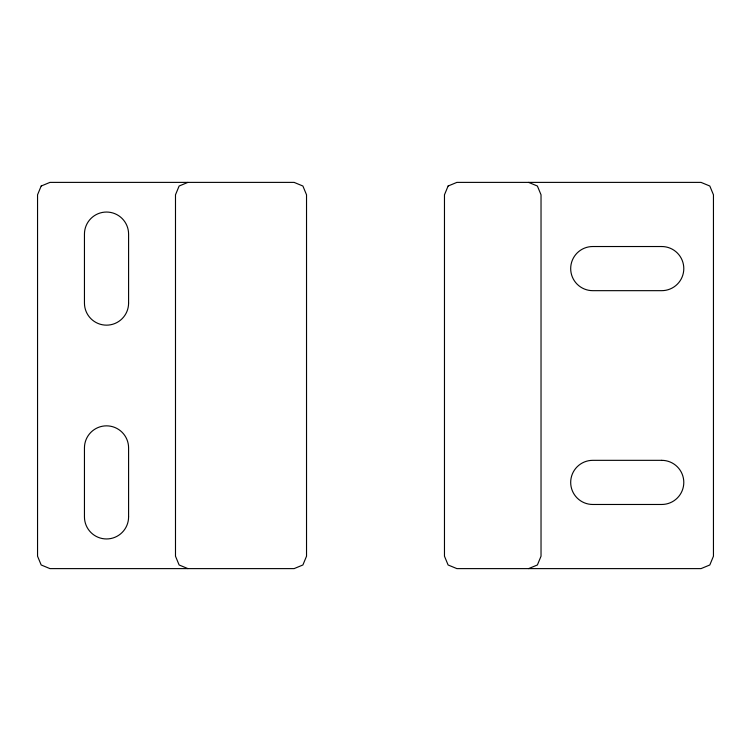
<?xml version="1.0" encoding="UTF-8"?>
<svg xmlns="http://www.w3.org/2000/svg" width="751" height="751" viewBox="0 0 751 751"><rect width="100%" height="100%" fill="white"/><g stroke="black" fill="none" stroke-linecap="round" stroke-linejoin="round"><path stroke-width="1.13" d="M187.9 182.39L179.123 186.023L175.49 194.8L175.49 556.2L179.123 564.977L187.9 568.61M528.61 568.61L537.387 564.977L541.03 556.2L541.03 194.8L537.387 186.023L528.61 182.39M41.183 186.023L37.55 194.8L37.55 556.2L41.183 564.977L49.96 568.61L294.12 568.61L302.897 564.977L306.53 556.2L306.53 194.8L302.897 186.023L294.12 182.39L49.96 182.39L41.183 186.023M448.103 186.023L444.47 194.8L444.47 556.2L448.103 564.977L456.88 568.61L701.04 568.61L709.817 564.977L713.45 556.2L713.45 194.8L709.817 186.023L701.04 182.39L456.88 182.39L448.103 186.023M661.725 246.525L592.755 246.525A22.07 22.07 0 0 0 570.685 268.595A22.07 22.07 0 0 0 592.755 290.665L661.725 290.665A22.07 22.07 0 0 0 683.795 268.595A22.07 22.07 0 0 0 661.725 246.525M661.725 460.335L592.755 460.335A22.07 22.07 0 0 0 570.685 482.405A22.07 22.07 0 0 0 592.755 504.475L661.725 504.475A22.07 22.07 0 0 0 683.795 482.405A22.07 22.07 0 0 0 661.725 460.335M128.59 303.085L128.59 234.115A22.07 22.07 0 0 0 106.52 212.045A22.07 22.07 0 0 0 84.45 234.115L84.45 303.085A22.07 22.07 0 0 0 106.52 325.155A22.07 22.07 0 0 0 128.59 303.085M128.59 516.885L128.59 447.915A22.07 22.07 0 0 0 106.52 425.845A22.07 22.07 0 0 0 84.45 447.915L84.45 516.885A22.07 22.07 0 0 0 106.52 538.955A22.07 22.07 0 0 0 128.59 516.885"/></g></svg>
